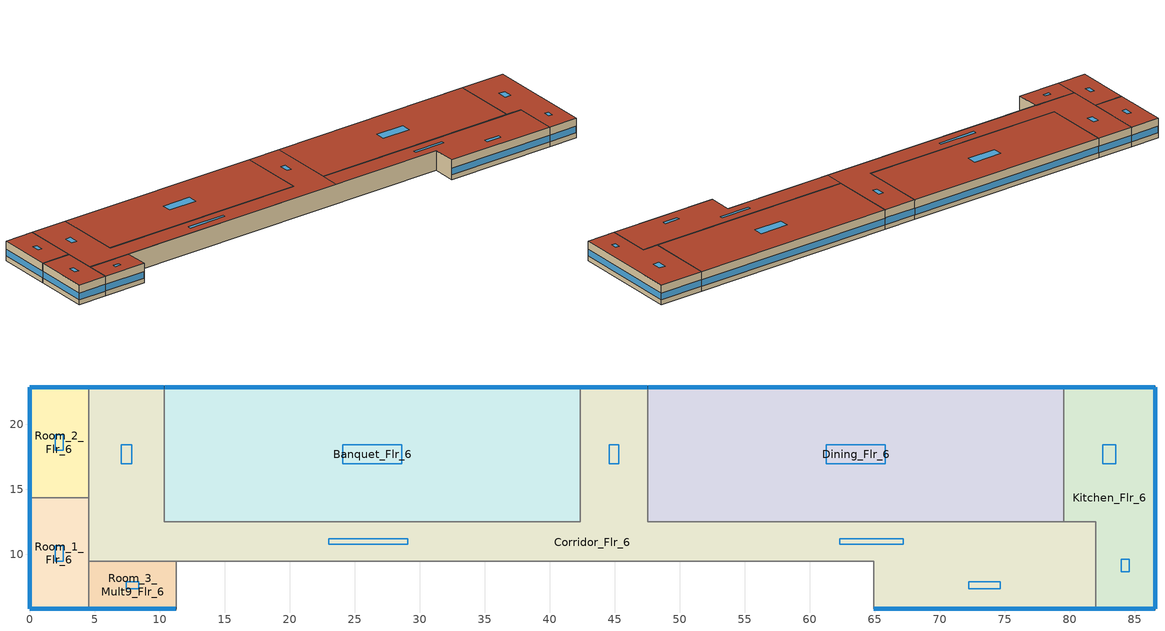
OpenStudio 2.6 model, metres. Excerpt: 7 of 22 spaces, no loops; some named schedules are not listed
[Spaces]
Room_2_Flr_6
 floor adiabatic (BTAP-Int-Wall): 4.57,22.86 4.57,14.33 0,14.33 0,22.86 z16.15
 wall outside: 4.57,22.86 0,22.86 0,14.33 z16.15:19.2
 wall to Room_1_Flr_6: 0,14.33 4.57,14.33 z16.15:19.2
 wall to Corridor_Flr_6: 4.57,14.33 4.57,22.86 z16.15:19.2
 window: 4.55,22.86 0.03,22.86 / 0,22.83 0,14.35 z16.91:17.94
 roof outside: 4.57,14.33 4.57,22.86 0,22.86 0,14.33 z19.2
 skylight: 2.61,17.99 2.61,19.2 1.96,19.2 1.96,17.99 z19.2
Banquet_Flr_6
 floor adiabatic (BTAP-Int-Wall): 42.37,22.86 42.37,12.5 10.36,12.5 10.36,22.86 z16.15
 wall outside: 42.37,22.86 10.36,22.86 z16.15:19.2
 wall to Corridor_Flr_6: 10.36,22.86 10.36,12.5 42.37,12.5 42.37,22.86 z16.15:19.2
 window: 42.34,22.86 10.39,22.86 z16.91:17.93
 roof outside: 42.37,12.5 42.37,22.86 10.36,22.86 10.36,12.5 z19.2
 skylight: 28.63,16.95 28.63,18.41 24.1,18.41 24.1,16.95 z19.2
Corridor_Flr_6
 floor adiabatic (BTAP-Int-Wall): 47.55,22.86 47.55,12.5 81.99,12.5 81.99,5.79 64.92,5.79 64.92,9.45 4.57,9.45 4.57,22.86 10.36,22.86 10.36,12.5 42.37,12.5 42.37,22.86 z16.15
 wall outside: 64.92,5.79 81.99,5.79 / 47.55,22.86 42.37,22.86 / 10.36,22.86 4.57,22.86 z16.15:19.2
 wall to Room_1_Flr_6: 4.57,14.33 4.57,9.45 z16.15:19.2
 wall to Kitchen_Flr_6: 81.99,5.79 81.99,12.5 79.55,12.5 z16.15:19.2
 wall to Dining_Flr_6: 79.55,12.5 47.55,12.5 47.55,22.86 z16.15:19.2
 wall adiabatic (BTAP-Int-Wall): 4.57,9.45 11.28,9.45 64.92,9.45 64.92,5.79 z16.15:19.2
 window: 10.34,22.86 4.6,22.86 / 47.52,22.86 42.39,22.86 z16.91:17.94; 64.95,5.79 81.97,5.79 z16.91:17.93
 roof outside: 81.99,5.79 81.99,12.5 47.55,12.5 47.55,9.45 64.92,9.45 64.92,5.79 z19.2; 47.55,9.45 47.55,22.86 42.37,22.86 42.37,12.5 10.36,12.5 10.36,22.86 4.57,22.86 4.57,9.45 z19.2
 skylight: 29.1,11.19 23.02,11.19 23.02,10.76 29.1,10.76 z19.2; 45.32,18.41 44.59,18.41 44.59,16.95 45.32,16.95 z19.2; 7.88,18.41 7.06,18.41 7.06,16.95 7.88,16.95 z19.2; 74.66,7.88 72.25,7.88 72.25,7.36 74.66,7.36 z19.2; 67.21,11.19 62.33,11.19 62.33,10.76 67.21,10.76 z19.2
Room_3_Mult9_Flr_6
 floor adiabatic (BTAP-Int-Wall): 11.28,9.45 11.28,5.79 4.57,5.79 4.57,9.45 z16.15
 wall outside: 4.57,5.79 11.28,5.79 z16.15:19.2
 wall adiabatic (BTAP-Int-Wall): 11.28,5.79 11.28,9.45 4.57,9.45 4.57,5.79 z16.15:19.2
 window: 4.6,5.79 11.25,5.79 z16.91:17.94
 roof outside: 11.28,5.79 11.28,9.45 4.57,9.45 4.57,5.79 z19.2
 skylight: 8.4,7.36 8.4,7.88 7.45,7.88 7.45,7.36 z19.2
Dining_Flr_6
 floor adiabatic (BTAP-Int-Wall): 79.55,22.86 79.55,12.5 47.55,12.5 47.55,22.86 z16.15
 wall outside: 79.55,22.86 47.55,22.86 z16.15:19.2
 wall to Kitchen_Flr_6: 79.55,12.5 79.55,22.86 z16.15:19.2
 window: 79.53,22.86 47.57,22.86 z16.91:17.93
 roof outside: 79.55,12.5 79.55,22.86 47.55,22.86 47.55,12.5 z19.2
 skylight: 65.81,16.95 65.81,18.41 61.29,18.41 61.29,16.95 z19.2
Room_1_Flr_6
 floor adiabatic (BTAP-Int-Wall): 4.57,14.33 4.57,5.79 0,5.79 0,14.33 z16.15
 wall outside: 0,14.33 0,5.79 4.57,5.79 z16.15:19.2
 wall adiabatic (BTAP-Int-Wall): 4.57,5.79 4.57,9.45 z16.15:19.2
 window: 0.03,5.79 4.55,5.79 / 0,14.3 0,5.82 z16.91:17.94
 roof outside: 4.57,5.79 4.57,14.33 0,14.33 0,5.79 z19.2
 skylight: 2.61,9.45 2.61,10.66 1.96,10.66 1.96,9.45 z19.2
Kitchen_Flr_6
 floor adiabatic (BTAP-Int-Wall): 86.56,22.86 86.56,5.79 81.99,5.79 81.99,12.5 79.55,12.5 79.55,22.86 z16.15
 wall outside: 81.99,5.79 86.56,5.79 86.56,22.86 79.55,22.86 z16.15:19.2
 window: 82.02,5.79 86.54,5.79 / 86.54,22.86 79.58,22.86 z16.91:17.94; 86.56,5.82 86.56,22.83 z16.91:17.93
 roof outside: 86.56,5.79 86.56,22.86 79.55,22.86 79.55,12.5 81.99,12.5 81.99,5.79 z19.2
 skylight: 84.6,9.62 83.95,9.62 83.95,8.67 84.6,8.67 z19.2; 83.55,18.41 82.56,18.41 82.56,16.95 83.55,16.95 z19.2
[Site]
Calgary Intl AP_AB_CAN: Latitude {deg}=51.114; Longitude {deg}=-114.02; Time Zone {hr}=-7; Elevation {m}=1084.1; Terrain=City
[Building]
LargeHotel-CAN_AB_Calgary.Intl.AP.718770_CWEC2016.epw created: 2018-10-11 19:52:45 +0000: North Axis {deg}=0; Default Construction Set=BTAP-Mass at hdd = 5000.0; Standards Number of Stories=7; Standards Number of Above Ground Stories=6; Standards Building Type=LargeHotel
[Site:WaterMainsTemperature]
Calculation Method=Correlation; Annual Average Outdoor Air Temperature {C}=5; Maximum Difference In Monthly Average Outdoor Air Temperatures {deltaC}=23.3
[Site:GroundTemperature:BuildingSurface]
19.527, 19.502, 19.536, 19.598, 20.002, 21.64, 22.225, 22.375, 21.449, 20.121, 19.802, 19.633
[ClimateZones]
Climate Zone Institution Name 2=CEC; Climate Zone Document Name 2=California Climate Zone Descriptions; Climate Zone Document Year 2=1995
[SizingPeriod:DesignDay] Barometric Pressure {Pa}=88961; Sky Clearness=0; Rain Indicator=0; Snow Indicator=0; Day of Month=21; Daylight Saving Time Indicator=0; Humidity Indicating Type=Wetbulb; Dry-Bulb Temperature Range Modifier Type=DefaultMultipliers
Name | Maximum Dry-Bulb Temperature {C} | Daily Dry-Bulb Temperature Range {deltaC} | Humidity Indicating Conditions at Maximum Dry-Bulb | Wind Speed {m/s} | Wind Direction {deg} | Month | Day Type | Solar Model Indicator | ASHRAE Taub | ASHRAE Taud
Calgary Intl AP Ann Htg 99.6% Condns DB | -28.5 | 0 | -28.5 | 2.9 | 200 | 1 | WinterDesignDay | ASHRAEClearSky
Calgary Intl AP Ann Clg .4% Condns DB=>MWB | 28.5 | 12.1 | 16.1 | 4.5 | 160 | 7 | SummerDesignDay | ASHRAETau | 0.339 | 2.421
[Material:NoMass] Roughness=Smooth; Thermal Absorptance=0.9; Solar Absorptance=0.7
Name | Thermal Resistance {m2-K/W} | Visible Absorptance
Typical Carpet Pad | 0.21648 | 0.8
Typical Insulation 1 | 5.91238 | 0.7
Typical Insulation 2 | 4.49096 | 0.7
Typical Insulation 3 | 7.24636 | 0.7
Typical Carpet Pad 2 | 1.25503 | 0.8
Typical Carpet Pad 3 | 3.45515 | 0.8
Typical Insulation 4 | 0.526298 | 0.7
Typical Insulation 5 | 0.526316 | 0.7
[Material]
Name | Roughness | Thickness {m} | Conductivity {W/m-K} | Density {kg/m3} | Specific Heat {J/kg-K} | Thermal Absorptance | Solar Absorptance | Visible Absorptance
100mm Normalweight concrete floor | MediumSmooth | 0.1016 | 2.31 | 2322 | 832
G01 13mm gypsum board | Smooth | 0.0127 | 0.16 | 800 | 1090 | 0.9 | 0.7 | 0.5
G05 25mm wood | MediumSmooth | 0.0254 | 0.15 | 608 | 1630 | 0.9 | 0.5 | 0.5
4 in. Normalweight Concrete Floor | MediumRough | 0.1016 | 2.31 | 2322 | 832 | 0.9 | 0.7 | 0.7
1IN Stucco | Smooth | 0.0253 | 0.6918 | 1858 | 837 | 0.9 | 0.7 | 0.92
8IN CONCRETE HW RefBldg | Rough | 0.2032 | 1.311 | 2240 | 836.8 | 0.9 | 0.7 | 0.7
1/2IN Gypsum | Smooth | 0.0127 | 0.16 | 784.9 | 830 | 0.9 | 0.4 | 0.4
Metal Roof Surface; F08 Metal surface | Smooth | 0.0008 | 45.28 | 7824 | 500 | 0.9 | 0.7 | 0.7
6 in. Normalweight Concrete Floor | MediumRough | 0.1524 | 2.31 | 2322 | 832 | 0.9 | 0.7 | 0.7
[Construction]
BTAP-Int-Floor: 100mm Normalweight concrete floor, Typical Carpet Pad
BTAP-Int-Wall: G01 13mm gypsum board, G01 13mm gypsum board
BTAP-Int-Ceiling: Typical Carpet Pad, 100mm Normalweight concrete floor
BTAP-Ext-DaylightDiffuser: SimpleGlazing
BTAP-Int-Door: G05 25mm wood
BTAP-Ext-Floor-Mass:U-0.162: Typical Insulation 1, 4 in. Normalweight Concrete Floor, Typical Carpet Pad
BTAP-Ext-Wall-Mass:U-0.21: 1IN Stucco, 8IN CONCRETE HW RefBldg, Typical Insulation 2, 1/2IN Gypsum
BTAP-Ext-Roof-Metal:U-0.138: Metal Roof Surface, Typical Insulation 3
BTAP-Grnd-Floor-Mass:U-0.757: 6 in. Normalweight Concrete Floor, Typical Carpet Pad 2
BTAP-Grnd-Roof-Mass:U-0.284: 6 in. Normalweight Concrete Floor, Typical Carpet Pad 3
BTAP-Ext-Door:U-1.9000000000000001: F08 Metal surface, Typical Insulation 4
BTAP-Ext-OverHeadDoor:U-1.9000000000000001: Typical Insulation 5
BTAP-Ext-DaylightDiffuser:U=0.190 SHGC=0.600: SimpleGlazing:U=0.190 SHGC=0.600
[DefaultConstructionSet]
BTAP-Mass at hdd = 5000.0: Default Exterior Surface Constructions=BTAP-Mass at hdd = 5000.0; Default Interior Surface Constructions=Default Surface Constructions 2; Default Ground Contact Surface Constructions=BTAP-Mass at hdd = 5000.0 1; Default Exterior SubSurface Constructions=BTAP-Mass at hdd = 5000.0; Default Interior SubSurface Constructions=Default Sub Surface Constructions 2; Interior Partition Construction=BTAP-Int-Door
[DefaultSurfaceConstructions]
Name | Floor Construction | Wall Construction | Roof Ceiling Construction
Default Surface Constructions 2 | BTAP-Int-Floor | BTAP-Int-Wall | BTAP-Int-Ceiling
BTAP-Mass at hdd = 5000.0 | BTAP-Ext-Floor-Mass:U-0.162 | BTAP-Ext-Wall-Mass:U-0.21 | BTAP-Ext-Roof-Metal:U-0.138
BTAP-Mass at hdd = 5000.0 1 | BTAP-Grnd-Floor-Mass:U-0.757 | BTAP-Grnd-Roof-Mass:U-0.284 | BTAP-Grnd-Roof-Mass:U-0.284
[DefaultSubSurfaceConstructions]
Name | Fixed Window Construction | Operable Window Construction | Door Construction | Glass Door Construction | Overhead Door Construction | Skylight Construction | Tubular Daylight Dome Construction | Tubular Daylight Diffuser Construction
Default Sub Surface Constructions 2 | BTAP-Ext-DaylightDiffuser | BTAP-Ext-DaylightDiffuser | BTAP-Int-Door
BTAP-Mass at hdd = 5000.0 | BTAP-Ext-DaylightDiffuser:U=0.190 SHGC=0.600 | BTAP-Ext-DaylightDiffuser:U=0.190 SHGC=0.600 | BTAP-Ext-Door:U-1.9000000000000001 | BTAP-Ext-DaylightDiffuser:U=0.190 SHGC=0.600 | BTAP-Ext-OverHeadDoor:U-1.9000000000000001 | BTAP-Ext-DaylightDiffuser:U=0.190 SHGC=0.600 | BTAP-Ext-DaylightDiffuser:U=0.190 SHGC=0.600 | BTAP-Ext-DaylightDiffuser:U=0.190 SHGC=0.600
[WindowMaterial:SimpleGlazingSystem] Solar Heat Gain Coefficient=0.6; Visible Transmittance=0.21
Name | U-Factor {W/m2-K}
SimpleGlazing | 2.2
SimpleGlazing:U=0.190 SHGC=0.600 | 1.9
[Space] Building Story=Building Story 4; Part of Total Floor Area=Yes
Name | Space Type | Thermal Zone
Room_2_Flr_6 | Space Function Guest room | Sp-Room_2_Flr_6 Sys-1 Flr-4 Sch-F HPlcmt-west ZN
Banquet_Flr_6 | Space Function Dining area - other | Sp-Banquet_Flr_6 Sys-3 Flr-4 Sch-B HPlcmt-north ZN
Kitchen_Flr_6 | Space Function Food preparation area | Sp-Kitchen_Flr_6 Sys-3 Flr-4 Sch-B HPlcmt-east ZN
Corridor_Flr_6 | Space Function Corridor/Transition area - hospital-sch-E | Sp-Corridor_Flr_6 Sys-3 Flr-4 Sch-E HPlcmt-south ZN
Room_3_Mult9_Flr_6 | Space Function Guest room | Sp-Room_3_Mult9_Flr_6 Sys-1 Flr-4 Sch-F HPlcmt-south ZN
Dining_Flr_6 | Space Function Dining area - other | Sp-Dining_Flr_6 Sys-3 Flr-4 Sch-B HPlcmt-north ZN
Room_1_Flr_6 | Space Function Guest room | Sp-Room_1_Flr_6 Sys-1 Flr-4 Sch-F HPlcmt-west ZN
[BuildingStory]
Building Story 4: Nominal Z Coordinate {m}=16.152
[SpaceType] Standards Building Type=Space Function
Name | Default Schedule Set | Design Specification Outdoor Air Object | Standards Space Type
Space Function Dining area - other | Space Function Dining area - other Schedule Set | Space Function Dining area - other Ventilation | Dining area - other
Space Function Corridor/Transition area - hospital-sch-E | Space Function Corridor/Transition area - hospital-sch-E Schedule Set | Space Function Corridor/Transition area - hospital-sch-E Ventilation | Corridor/Transition area - hospital-sch-E
Space Function Food preparation area | Space Function Food preparation area Schedule Set | Space Function Food preparation area Ventilation | Food preparation area
Space Function Guest room | Space Function Guest room Schedule Set | Space Function Guest room Ventilation | Guest room
[People:Definition] Number of People Calculation Method=People/Area; Fraction Radiant=0.3
Name | People per Space Floor Area {person/m2}
Space Function Corridor/Transition area - hospital-sch-E People Definition | 0.0100036
Space Function Dining area - other People Definition | 0.100036
Space Function Food preparation area People Definition | 0.0500182
Space Function Guest room People Definition | 0.0400145
[People] Work Efficiency Schedule=Work Efficiency Schedule; Clothing Insulation Schedule=Clothing Schedule; Air Velocity Schedule=Air Velocity Schedule; Multiplier=1
Name | People Definition | Space or SpaceType
Space Function Corridor/Transition area - hospital-sch-E People | Space Function Corridor/Transition area - hospital-sch-E People Definition | Space Function Corridor/Transition area - hospital-sch-E
Space Function Dining area - other People | Space Function Dining area - other People Definition | Space Function Dining area - other
Space Function Food preparation area People | Space Function Food preparation area People Definition | Space Function Food preparation area
Space Function Guest room People | Space Function Guest room People Definition | Space Function Guest room
[Lights:Definition] Design Level Calculation Method=Watts/Area; Fraction Radiant=0.5; Fraction Visible=0.2
Name | Watts per Space Floor Area {W/m2}
Space Function Corridor/Transition area - hospital-sch-E Lights Definition | 9.89991
Space Function Dining area - other Lights Definition | 6.79994
Space Function Food preparation area Lights Definition | 11.3999
Space Function Guest room Lights Definition | 8.29993
[Lights] Fraction Replaceable=1
Name | Lights Definition | Space or SpaceType
Space Function Corridor/Transition area - hospital-sch-E Lights | Space Function Corridor/Transition area - hospital-sch-E Lights Definition | Space Function Corridor/Transition area - hospital-sch-E
Space Function Dining area - other Lights | Space Function Dining area - other Lights Definition | Space Function Dining area - other
Space Function Food preparation area Lights | Space Function Food preparation area Lights Definition | Space Function Food preparation area
Space Function Guest room Lights | Space Function Guest room Lights Definition | Space Function Guest room
[DesignSpecification:OutdoorAir] Outdoor Air Method=Sum; Outdoor Air Flow per Person {m3/s-person}=0; Outdoor Air Flow Rate {m3/s}=0; Outdoor Air Flow Air Changes per Hour {1/hr}=0
Name | Outdoor Air Flow per Floor Area {m3/s-m2}
Space Function Corridor/Transition area - hospital-sch-E Ventilation | 0.0003048
Space Function Dining area - other Ventilation | 0.0035814
Space Function Food preparation area Ventilation | 0.0013716
Space Function Guest room Ventilation | 0.0005588
[DefaultScheduleSet] People Activity Level Schedule=NECB-Activity; Infiltration Schedule=Always On
Name | Number of People Schedule | Lighting Schedule | Electric Equipment Schedule
Space Function Corridor/Transition area - hospital-sch-E Schedule Set | NECB-E-Occupancy | NECB-E-Occupancy-NECB-E-Lighting-0.0-0.0-0.67-Light Ruleset | NECB-E-Electric-Equipment
Space Function Dining area - other Schedule Set | NECB-B-Occupancy | NECB-B-Lighting | NECB-B-Electric-Equipment
Space Function Food preparation area Schedule Set | NECB-B-Occupancy | NECB-B-Occupancy-NECB-B-Lighting-0.0-0.0-0.67-Light Ruleset | NECB-B-Electric-Equipment
Space Function Guest room Schedule Set | NECB-F-Occupancy | NECB-F-Lighting | NECB-F-Electric-Equipment
[ThermostatSetpoint:DualSetpoint]
Name | Heating Setpoint Temperature Schedule | Cooling Setpoint Temperature Schedule
Space Function Guest room Thermostat 16; Space Function Guest room Thermostat 17; Space Function Guest room Thermostat 18 | NECB-F-Thermostat Setpoint-Heating | NECB-F-Thermostat Setpoint-Cooling
Space Function Dining area - other Thermostat 3; Space Function Dining area - other Thermostat 4; Space Function Food preparation area Thermostat 2 | NECB-B-Thermostat Setpoint-Heating | NECB-B-Thermostat Setpoint-Cooling
Space Function Corridor/Transition area - hospital-sch-E Thermostat 4 | NECB-E-Thermostat Setpoint-Heating | NECB-E-Thermostat Setpoint-Cooling
[ElectricEquipment:Definition] Design Level Calculation Method=Watts/Area; Fraction Radiant=0.5
Name | Watts per Space Floor Area {W/m2}
Space Function Dining area - other Elec Equip Definition | 1.00036
Space Function Food preparation area Elec Equip Definition | 10.0036
Space Function Guest room Elec Equip Definition | 2.50091
[ElectricEquipment]
Name | Electric Equipment Definition | Space or SpaceType
Space Function Dining area - other Elec Equip | Space Function Dining area - other Elec Equip Definition | Space Function Dining area - other
Space Function Food preparation area Elec Equip | Space Function Food preparation area Elec Equip Definition | Space Function Food preparation area
Space Function Guest room Elec Equip | Space Function Guest room Elec Equip Definition | Space Function Guest room
[SpaceInfiltration:DesignFlowRate] Schedule=Always On Discrete; Design Flow Rate Calculation Method=Flow/ExteriorArea; Flow per Exterior Surface Area {m3/s-m2}=0.00025; Constant Term Coefficient=0; Temperature Term Coefficient=0; Velocity Term Coefficient=0.224; Velocity Squared Term Coefficient=0
Name | Space or SpaceType
Banquet_Flr_6 Infiltration | Banquet_Flr_6
Corridor_Flr_6 Infiltration | Corridor_Flr_6
Dining_Flr_6 Infiltration | Dining_Flr_6
Kitchen_Flr_6 Infiltration | Kitchen_Flr_6
Room_1_Flr_6 Infiltration | Room_1_Flr_6
Room_2_Flr_6 Infiltration | Room_2_Flr_6
Room_3_Mult9_Flr_6 Infiltration | Room_3_Mult9_Flr_6
[ThermalZone] Use Ideal Air Loads=No
Name | Thermostat | Multiplier
Sp-Room_1_Flr_6 Sys-1 Flr-4 Sch-F HPlcmt-west ZN | Space Function Guest room Thermostat 16
Sp-Room_2_Flr_6 Sys-1 Flr-4 Sch-F HPlcmt-west ZN | Space Function Guest room Thermostat 17
Sp-Room_3_Mult9_Flr_6 Sys-1 Flr-4 Sch-F HPlcmt-south ZN | Space Function Guest room Thermostat 18 | 9
Sp-Banquet_Flr_6 Sys-3 Flr-4 Sch-B HPlcmt-north ZN | Space Function Dining area - other Thermostat 3
Sp-Dining_Flr_6 Sys-3 Flr-4 Sch-B HPlcmt-north ZN | Space Function Dining area - other Thermostat 4
Sp-Kitchen_Flr_6 Sys-3 Flr-4 Sch-B HPlcmt-east ZN | Space Function Food preparation area Thermostat 2
Sp-Corridor_Flr_6 Sys-3 Flr-4 Sch-E HPlcmt-south ZN | Space Function Corridor/Transition area - hospital-sch-E Thermostat 4
[Schedule:Ruleset]
Clothing Schedule: Default Day Schedule=Clothing Schedule Default Winter Clothes
Air Velocity Schedule: Default Day Schedule=Air Velocity Schedule Default
Work Efficiency Schedule: Default Day Schedule=Work Efficiency Schedule Default
NECB-E-Occupancy: Default Day Schedule=NECB-E-Occupancy Default
NECB-Activity: Default Day Schedule=NECB-Activity Default; Summer Design Day Schedule=NECB-Activity Summer Design Day; Winter Design Day Schedule=NECB-Activity Winter Design Day
NECB-E-Occupancy-NECB-E-Lighting-0.0-0.0-0.67-Light Ruleset: Default Day Schedule=NECB-E-Occupancy-NECB-E-Lighting-0.0-0.0-0.67-Light Default
NECB-E-Electric-Equipment: Default Day Schedule=NECB-E-Electric-Equipment Default
Always On: Default Day Schedule=Always On Default
NECB-E-Thermostat Setpoint-Heating: Default Day Schedule=NECB-E-Thermostat Setpoint-Heating Default
NECB-E-Thermostat Setpoint-Cooling: Default Day Schedule=NECB-E-Thermostat Setpoint-Cooling Default
NECB-B-Occupancy: Default Day Schedule=NECB-B-Occupancy Default
NECB-B-Lighting: Default Day Schedule=NECB-B-Lighting Default
NECB-B-Electric-Equipment: Default Day Schedule=NECB-B-Electric-Equipment Default
NECB-B-Thermostat Setpoint-Heating: Default Day Schedule=NECB-B-Thermostat Setpoint-Heating Default
NECB-B-Thermostat Setpoint-Cooling: Default Day Schedule=NECB-B-Thermostat Setpoint-Cooling Default
NECB-B-Occupancy-NECB-B-Lighting-0.0-0.0-0.67-Light Ruleset: Default Day Schedule=NECB-B-Occupancy-NECB-B-Lighting-0.0-0.0-0.67-Light Default
NECB-F-Occupancy: Default Day Schedule=NECB-F-Occupancy Default
NECB-F-Lighting: Default Day Schedule=NECB-F-Lighting Default
NECB-F-Electric-Equipment: Default Day Schedule=NECB-F-Electric-Equipment Default
NECB-F-Thermostat Setpoint-Heating: Default Day Schedule=NECB-F-Thermostat Setpoint-Heating Default
NECB-F-Thermostat Setpoint-Cooling: Default Day Schedule=NECB-F-Thermostat Setpoint-Cooling Default
[Schedule:Day]
NECB-E-Thermostat Setpoint-Heating Default: 7, 0, 18, 8, 0, 20, 19, 0, 22, 24, 0, 18
NECB-E-Thermostat Setpoint-Cooling Default: 7, 0, 35, 19, 0, 24, 24, 0, 35
NECB-B-Occupancy Default: 1, 0, 0.3, 2, 0, 0.1, 9, 0, 0, 10, 0, 0.1, 11, 0, 0.2, 12, 0, 0.5, 13, 0, 0.9, 14, 0, 0.8, 15, 0, 0.5, 17, 0, 0.2, 18, 0, 0.3, 19, 0, 0.6, 22, 0, 0.9, 23, 0, 0.6, 24, 0, 0.4
NECB-B-Thermostat Setpoint-Heating Default: 2, 0, 22, 8, 0, 18, 9, 0, 20, 24, 0, 22
NECB-B-Thermostat Setpoint-Cooling Default: 1, 0, 24, 8, 0, 35, 24, 0, 24
NECB-F-Thermostat Setpoint-Heating Default: 1, 0, 22, 7, 0, 18, 8, 0, 20, 24, 0, 22
NECB-F-Thermostat Setpoint-Cooling Default: 24, 0, 24
[Schedule:Rule] Date Specification Type=DateRange; Start Month=1; Start Day=1; End Month=12; End Day=31
Name | Schedule Ruleset | Rule Order | Day Schedule | Apply Monday | Apply Tuesday | Apply Wednesday | Apply Thursday | Apply Friday | Apply Saturday | Apply Sunday
Schedule Rule 11 | NECB-E-Thermostat Setpoint-Heating | 2 | NECB-E-Thermostat Setpoint-Heating Default|Wkdy Day | Yes | Yes | Yes | Yes | Yes
Schedule Rule 12 | NECB-E-Thermostat Setpoint-Heating | 1 | NECB-E-Thermostat Setpoint-Heating Sat Day |  |  |  |  |  | Yes
Schedule Rule 13 | NECB-E-Thermostat Setpoint-Heating | 0 | NECB-E-Thermostat Setpoint-Heating Sun|Hol Day |  |  |  |  |  |  | Yes
Schedule Rule 14 | NECB-E-Thermostat Setpoint-Cooling | 2 | NECB-E-Thermostat Setpoint-Cooling Default|Wkdy Day | Yes | Yes | Yes | Yes | Yes
Schedule Rule 15 | NECB-E-Thermostat Setpoint-Cooling | 1 | NECB-E-Thermostat Setpoint-Cooling Sat Day |  |  |  |  |  | Yes
Schedule Rule 16 | NECB-E-Thermostat Setpoint-Cooling | 0 | NECB-E-Thermostat Setpoint-Cooling Sun|Hol Day |  |  |  |  |  |  | Yes
Schedule Rule 26 | NECB-B-Thermostat Setpoint-Heating | 2 | NECB-B-Thermostat Setpoint-Heating Default|Wkdy Day | Yes | Yes | Yes | Yes | Yes
Schedule Rule 27 | NECB-B-Thermostat Setpoint-Heating | 1 | NECB-B-Thermostat Setpoint-Heating Sat Day |  |  |  |  |  | Yes
Schedule Rule 28 | NECB-B-Thermostat Setpoint-Heating | 0 | NECB-B-Thermostat Setpoint-Heating Sun|Hol Day |  |  |  |  |  |  | Yes
Schedule Rule 29 | NECB-B-Thermostat Setpoint-Cooling | 2 | NECB-B-Thermostat Setpoint-Cooling Default|Wkdy Day | Yes | Yes | Yes | Yes | Yes
Schedule Rule 30 | NECB-B-Thermostat Setpoint-Cooling | 1 | NECB-B-Thermostat Setpoint-Cooling Sat Day |  |  |  |  |  | Yes
Schedule Rule 31 | NECB-B-Thermostat Setpoint-Cooling | 0 | NECB-B-Thermostat Setpoint-Cooling Sun|Hol Day |  |  |  |  |  |  | Yes
Schedule Rule 47 | NECB-F-Thermostat Setpoint-Heating | 2 | NECB-F-Thermostat Setpoint-Heating Default|Wkdy Day | Yes | Yes | Yes | Yes | Yes
Schedule Rule 48 | NECB-F-Thermostat Setpoint-Heating | 1 | NECB-F-Thermostat Setpoint-Heating Sat Day |  |  |  |  |  | Yes
Schedule Rule 49 | NECB-F-Thermostat Setpoint-Heating | 0 | NECB-F-Thermostat Setpoint-Heating Sun|Hol Day |  |  |  |  |  |  | Yes
Schedule Rule 50 | NECB-F-Thermostat Setpoint-Cooling | 2 | NECB-F-Thermostat Setpoint-Cooling Default|Wkdy Day | Yes | Yes | Yes | Yes | Yes
Schedule Rule 51 | NECB-F-Thermostat Setpoint-Cooling | 1 | NECB-F-Thermostat Setpoint-Cooling Sat Day |  |  |  |  |  | Yes
Schedule Rule 52 | NECB-F-Thermostat Setpoint-Cooling | 0 | NECB-F-Thermostat Setpoint-Cooling Sun|Hol Day |  |  |  |  |  |  | Yes
[Schedule:Constant]
Always On Discrete: Value=1
